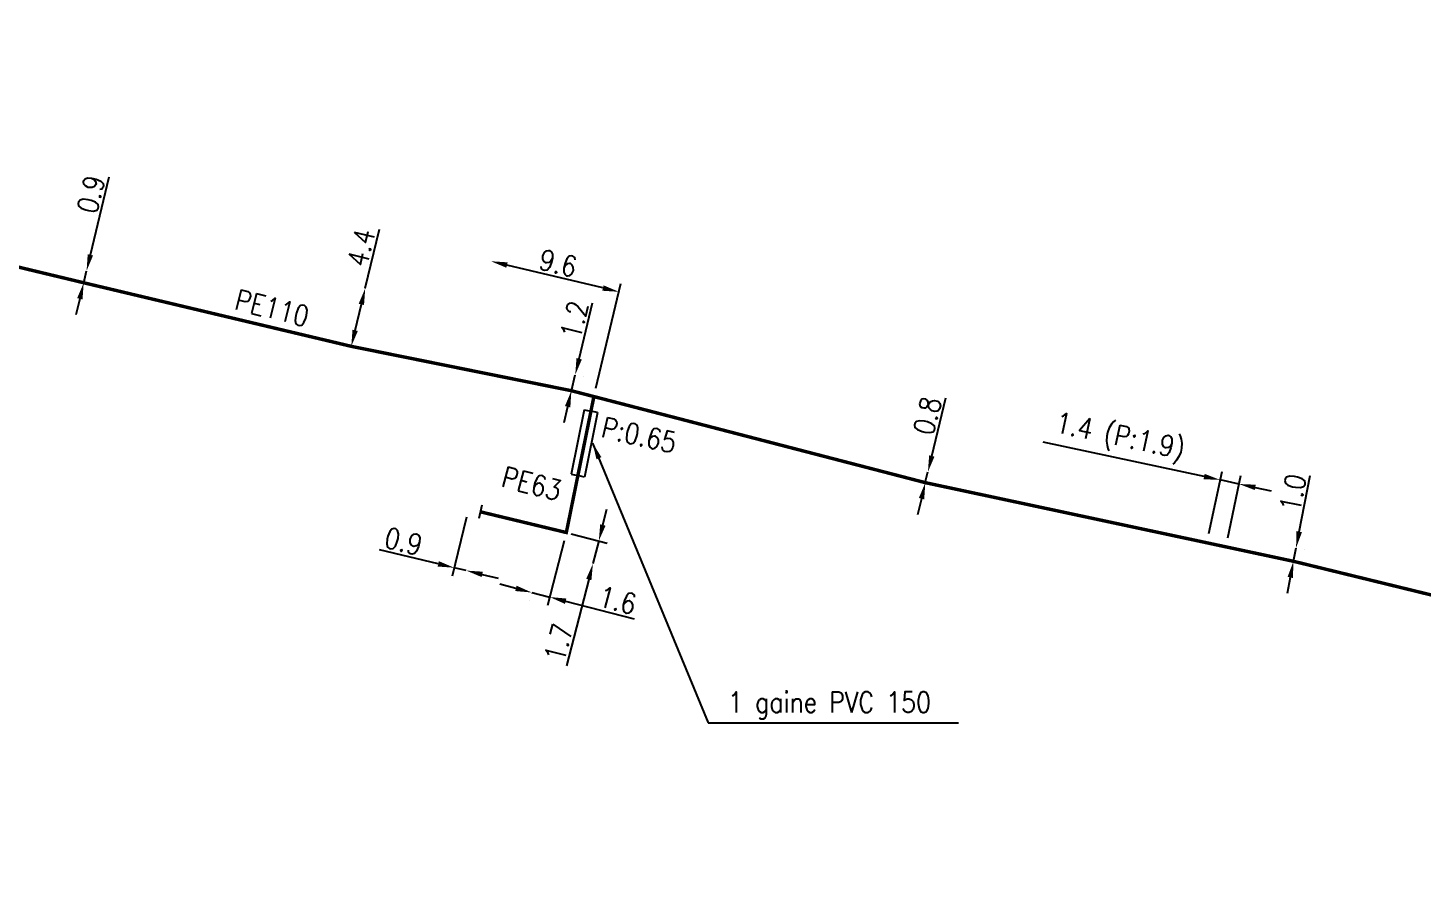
# Model space of a CAD drawing. Header units: millimetres. Extents: x 110000 to 110971, y 128118 to 129006.
# Drawn here: x 110533 to 110634.7, y 128532.8 to 128594.6 of the extents above; entities that cross this region are included whole.
import ezdxf
from ezdxf.enums import TextEntityAlignment as Align

# ---------------------------------------------------------------- set-up
doc = ezdxf.new("R2010")
doc.units = ezdxf.units.MM
doc.linetypes.add('L_100_PE', pattern=[14, 10, -1.5, 1, -1.5])
doc.layers.get('0').update_dxf_attribs({"linetype": 'CONTINUOUS'})
for name, color, linetype in [('L_140', 3, 'CONTINUOUS'), ('L_340', 7, 'CONTINUOUS'), ('L_400', 7, 'CONTINUOUS')]:
    doc.layers.add(name, color=color, linetype=linetype)
doc.styles.get("Standard").update_dxf_attribs({"font": 'romans.shx', "width": 0.85})
doc.dimstyles.get("Standard").update_dxf_attribs({"dimtxt": 1.5, "dimasz": 1.2, "dimexe": 0.625, "dimexo": 0.625, "dimgap": 0.25, "dimtad": 1, "dimdec": 1, "dimzin": 0, "dimdsep": 46, "dimtxsty": 'Standard', "dimcen": -0.5, "dimadec": 0, "dimazin": 0, "dimtfac": 1, "dimtdec": 1, "dimtmove": 0, "dimatfit": 3, "dimfxl": 1, "dimtolj": 1, "dimtzin": 0, "dimarcsym": 0})

# ---------------------------------------------------------------- blocks, each defined once
blk = doc.blocks.new('*D385')
at = {"layer": 'L_140', "color": 0, "linetype": 'Continuous', "lineweight": -2, "transparency": 16777216}
for p, q in [((110537.59, 128577.99), (110538.96, 128583.69)), ((110537.1, 128575.95), (110537.31, 128576.82)), ((110536.81, 128574.78), (110536.53, 128573.61))]:
    blk.add_line(p, q, dxfattribs=at)
at = {"layer": 'L_140', "color": 0, "linetype": 'Continuous', "transparency": 16777216}
for points in [[(110537.39, 128578.03), (110537.78, 128577.94), (110537.31, 128576.82)], [(110536.62, 128574.83), (110537.01, 128574.73), (110537.1, 128575.95)]]:
    blk.add_solid(points, dxfattribs=at)
at = {"layer": 'L_140', "color": 0, "linetype": 'Continuous', "transparency": 16777216, "insert": (110537.63, 128582.41), "char_height": 1.5, "attachment_point": 5, "rotation": 76.4394}
blk.add_mtext('\\A1;0.9', dxfattribs=at)
blk = doc.blocks.new('*D386')
at = {"layer": 'L_140', "color": 0, "linetype": 'Continuous', "lineweight": -2, "transparency": 16777216}
for p, q in [((110557.64, 128575.55), (110558.67, 128579.86)), ((110556.9, 128572.47), (110557.36, 128574.38)), ((110556.03, 128571.45), (110556.02, 128571.45))]:
    blk.add_line(p, q, dxfattribs=at)
at = {"layer": 'L_140', "color": 0, "linetype": 'Continuous', "transparency": 16777216}
for points in [[(110557.16, 128574.42), (110557.55, 128574.33), (110557.64, 128575.55)], [(110556.71, 128572.52), (110557.1, 128572.43), (110556.62, 128571.31)]]:
    blk.add_solid(points, dxfattribs=at)
at = {"layer": 'L_140', "color": 0, "linetype": 'Continuous', "transparency": 16777216, "insert": (110557.32, 128578.52), "char_height": 1.5, "attachment_point": 5, "rotation": 76.5377}
blk.add_mtext('\\A1;4.4', dxfattribs=at)
blk = doc.blocks.new('*D387')
at = {"layer": 'L_140', "color": 0, "linetype": 'Continuous', "lineweight": -2, "transparency": 16777216}
for p, q in [((110573.24, 128570.4), (110574.22, 128574.48)), ((110572.68, 128568.07), (110572.96, 128569.23)), ((110573.57, 128569.09), (110573.57, 128569.09)), ((110573.29, 128567.92), (110573.29, 128567.92)), ((110572.4, 128566.9), (110572.12, 128565.73))]:
    blk.add_line(p, q, dxfattribs=at)
at = {"layer": 'L_140', "color": 0, "linetype": 'Continuous', "transparency": 16777216}
for points in [[(110573.05, 128570.45), (110573.44, 128570.35), (110572.96, 128569.23)], [(110572.21, 128566.95), (110572.6, 128566.85), (110572.68, 128568.07)]]:
    blk.add_solid(points, dxfattribs=at)
at = {"layer": 'L_140', "color": 0, "linetype": 'Continuous', "transparency": 16777216, "insert": (110572.9, 128573.25), "char_height": 1.5, "attachment_point": 5, "rotation": 76.5231}
blk.add_mtext('\\A1;1.2', dxfattribs=at)
blk = doc.blocks.new('*D388')
at = {"layer": 'L_140', "color": 0, "linetype": 'Continuous', "lineweight": -2, "transparency": 16777216}
for p, q in [((110598.97, 128563.3), (110599.99, 128567.55)), ((110598.5, 128561.36), (110598.69, 128562.14)), ((110598.22, 128560.19), (110597.94, 128559.02))]:
    blk.add_line(p, q, dxfattribs=at)
at = {"layer": 'L_140', "color": 0, "linetype": 'Continuous', "transparency": 16777216}
for points in [[(110598.78, 128563.35), (110599.17, 128563.26), (110598.69, 128562.14)], [(110598.03, 128560.24), (110598.42, 128560.14), (110598.5, 128561.36)]]:
    blk.add_solid(points, dxfattribs=at)
at = {"layer": 'L_140', "color": 0, "linetype": 'Continuous', "transparency": 16777216, "insert": (110598.65, 128566.24), "char_height": 1.5, "attachment_point": 5, "rotation": 76.48}
blk.add_mtext('\\A1;0.8', dxfattribs=at)
blk = doc.blocks.new('*D389')
at = {"layer": 'L_140', "color": 0, "linetype": 'Continuous', "lineweight": -2, "transparency": 16777216}
for p, q in [((110625.78, 128557.78), (110626.58, 128561.89)), ((110625.36, 128555.62), (110625.55, 128556.6)), ((110626.16, 128556.48), (110626.16, 128556.48)), ((110625.97, 128555.5), (110625.97, 128555.5)), ((110625.13, 128554.44), (110624.9, 128553.26))]:
    blk.add_line(p, q, dxfattribs=at)
at = {"layer": 'L_140', "color": 0, "linetype": 'Continuous', "transparency": 16777216}
for points in [[(110625.58, 128557.82), (110625.98, 128557.74), (110625.55, 128556.6)], [(110624.93, 128554.48), (110625.32, 128554.4), (110625.36, 128555.62)]]:
    blk.add_solid(points, dxfattribs=at)
at = {"layer": 'L_140', "color": 0, "linetype": 'Continuous', "transparency": 16777216, "insert": (110625.32, 128560.61), "char_height": 1.5, "attachment_point": 5, "rotation": 78.9399}
blk.add_mtext('\\A1;1.0', dxfattribs=at)
blk = doc.blocks.new('*D394')
at = {"layer": 'L_140', "color": 0, "linetype": 'Continuous', "lineweight": -2, "transparency": 16777216}
for p, q in [((110618.84, 128561.81), (110607.09, 128564.32)), ((110619.18, 128557.64), (110620.15, 128562.17)), ((110621.39, 128561.26), (110620.02, 128561.56)), ((110620.56, 128557.34), (110621.53, 128561.87)), ((110622.57, 128561.01), (110623.74, 128560.76))]:
    blk.add_line(p, q, dxfattribs=at)
at = {"layer": 'L_140', "color": 0, "linetype": 'Continuous', "transparency": 16777216}
for points in [[(110618.88, 128562), (110618.8, 128561.61), (110620.02, 128561.56)], [(110622.61, 128561.21), (110622.53, 128560.82), (110621.39, 128561.26)]]:
    blk.add_solid(points, dxfattribs=at)
at = {"layer": 'L_140', "color": 0, "linetype": 'Continuous', "transparency": 16777216, "insert": (110612.67, 128564.55), "char_height": 1.5, "attachment_point": 5, "rotation": 347.9379}
blk.add_mtext('\\A1;1.4 (P:1.9)', dxfattribs=at)
blk = doc.blocks.new('*D395')
at = {"layer": 'L_140', "color": 0, "linetype": 'Continuous', "lineweight": -2, "transparency": 16777216}
for p, q in [((110574.98, 128575.57), (110567.98, 128577.24)), ((110574.46, 128568.25), (110576.29, 128575.9))]:
    blk.add_line(p, q, dxfattribs=at)
at = {"layer": 'L_140', "color": 0, "linetype": 'Continuous', "transparency": 16777216}
for points in [[(110568.03, 128577.44), (110567.93, 128577.05), (110566.81, 128577.52)], [(110575.03, 128575.76), (110574.93, 128575.37), (110576.15, 128575.29)]]:
    blk.add_solid(points, dxfattribs=at)
at = {"layer": 'L_140', "color": 0, "linetype": 'Continuous', "transparency": 16777216, "insert": (110571.71, 128577.38), "char_height": 1.5, "attachment_point": 5, "rotation": 346.5377}
blk.add_mtext('\\A1;9.6', dxfattribs=at)
blk = doc.blocks.new('*D396')
at = {"layer": 'L_340', "color": 0, "linetype": 'Continuous', "lineweight": -2, "transparency": 16777216}
for p, q in [((110565.02, 128558.83), (110563.99, 128554.54)), ((110562.97, 128555.43), (110558.69, 128556.46)), ((110565.01, 128554.94), (110564.13, 128555.15)), ((110566.17, 128554.66), (110567.34, 128554.38))]:
    blk.add_line(p, q, dxfattribs=at)
at = {"layer": 'L_340', "color": 0, "linetype": 'Continuous', "transparency": 16777216}
for points in [[(110563.01, 128555.63), (110562.92, 128555.24), (110564.13, 128555.15)], [(110566.22, 128554.86), (110566.13, 128554.47), (110565.01, 128554.94)]]:
    blk.add_solid(points, dxfattribs=at)
at = {"layer": 'L_340', "color": 0, "linetype": 'Continuous', "transparency": 16777216, "insert": (110560.43, 128557.07), "char_height": 1.5, "attachment_point": 5, "rotation": 346.4998}
blk.add_mtext('\\A1;0.9', dxfattribs=at)
blk = doc.blocks.new('*D397')
at = {"layer": 'L_140', "color": 0, "linetype": 'Continuous', "lineweight": -2, "transparency": 16777216}
for p, q in [((110572.16, 128557.12), (110570.94, 128552.4)), ((110568.63, 128553.64), (110567.46, 128553.94)), ((110569.79, 128553.34), (110571.1, 128553.01)), ((110569.63, 128552.74), (110569.63, 128552.74)), ((110572.26, 128552.71), (110577.25, 128551.42))]:
    blk.add_line(p, q, dxfattribs=at)
at = {"layer": 'L_140', "color": 0, "linetype": 'Continuous', "transparency": 16777216}
for points in [[(110568.68, 128553.84), (110568.58, 128553.45), (110569.79, 128553.34)], [(110572.31, 128552.9), (110572.21, 128552.51), (110571.1, 128553.01)]]:
    blk.add_solid(points, dxfattribs=at)
at = {"layer": 'L_140', "color": 0, "linetype": 'Continuous', "transparency": 16777216, "insert": (110576.05, 128552.77), "char_height": 1.5, "attachment_point": 5, "rotation": 345.5669}
blk.add_mtext('\\A1;1.6', dxfattribs=at)
blk = doc.blocks.new('*D398')
at = {"layer": 'L_140', "color": 0, "linetype": 'Continuous', "lineweight": -2, "transparency": 16777216}
for p, q in [((110574.97, 128558.27), (110575.27, 128559.43)), ((110572.66, 128557.63), (110575.28, 128556.95)), ((110574.68, 128557.11), (110574.25, 128555.45)), ((110573.95, 128554.29), (110572.33, 128548))]:
    blk.add_line(p, q, dxfattribs=at)
at = {"layer": 'L_140', "color": 0, "linetype": 'Continuous', "transparency": 16777216}
for points in [[(110574.78, 128558.32), (110575.17, 128558.22), (110574.68, 128557.11)], [(110573.76, 128554.34), (110574.14, 128554.24), (110574.25, 128555.45)]]:
    blk.add_solid(points, dxfattribs=at)
at = {"layer": 'L_140', "color": 0, "linetype": 'Continuous', "transparency": 16777216, "insert": (110571.74, 128549.69), "char_height": 1.5, "attachment_point": 5, "rotation": 75.5669}
blk.add_mtext('\\A1;1.7', dxfattribs=at)
blk = doc.blocks.new('L_340_07')
at = {"color": 0, "linetype": 'Continuous', "const_width": 0.25, "flags": 128}
blk.add_lwpolyline([(0, 0), (0.35, 0)], dxfattribs=at)
at = {"color": 0, "linetype": 'Continuous', "flags": 128}
blk.add_lwpolyline([(0.35, -0.5), (0.35, 0.5)], dxfattribs=at)
at = {"color": 0, "linetype": 'Continuous', "width": 0.75, "flags": 3}
for tag, p in [('DEF_LEG', (0.72, -3.47)), ('DEF_COUP', (0.72, -5.97)), ('DEF_TYPE', (0.72, -8.47))]:
    blk.add_attdef(tag, text='', height=1.2, dxfattribs=at).set_placement(p, align=Align.MIDDLE)

msp = doc.modelspace()

# ---------------------------------------------------------------- linework, layer by layer
at = {"layer": 'L_140', "linetype": 'L_100_PE', "flags": 128}
for points in [[(110711.77, 128532.91, 0.25, 0.25, 0), (110701.96, 128535.8, 0.25, 0.25, 0), (110664.68, 128545.98, 0.25, 0.25, 0), (110653.86, 128548.65, 0.25, 0.25, 0), (110625.36, 128555.62, 0.25, 0.25, 0), (110598.5, 128561.36, 0.25, 0.25, 0), (110572.68, 128568.07, 0.25, 0.25, 0), (110556.62, 128571.31, 0.25, 0.25, 0), (110537.1, 128575.95, 0.25, 0.25, 0), (110528.53, 128578.01, 0.25, 0.25, 0), (110521.46, 128579.46, 0.25, 0.25, 0), (110498.12, 128585.41, 0.25, 0.25, 0), (110485.15, 128589.46, 0.25, 0.25, 0), (110479.18, 128590.92, 0.25, 0.25, 0), (110475.9, 128591.86, 0.25, 0.25, -0.403082), (110475.55, 128592.46, 0.25, 0.25, 0), (110475.77, 128593.21, 0.25, 0.25, 0), (110476.02, 128594.01, 0.25, 0.25, 0.414986), (110475.88, 128594.28, 0.25, 0.25, 0), (110475.41, 128594.43, 0, 0, 0)], [(110574.32, 128567.64, 0.25, 0.25, 0), (110572.31, 128557.72, 0.25, 0.25, 0), (110566.38, 128559.15, 0, 0, 0)]]:
    msp.add_lwpolyline(points, format="xyseb", dxfattribs=at)
at = {"layer": 'L_400', "color": 7, "linetype": 'CONTINUOUS'}
for p, q in [((110573.61, 128566.68), (110572.66, 128561.97)), ((110573.61, 128566.68), (110574.1, 128566.58)), ((110574.59, 128566.48), (110573.64, 128561.77)), ((110574.59, 128566.48), (110574.1, 128566.58)), ((110572.66, 128561.97), (110573.15, 128561.87)), ((110573.64, 128561.77), (110573.15, 128561.87))]:
    msp.add_line(p, q, dxfattribs=at)

# ---------------------------------------------------------------- block references
at = {"layer": 'L_340', "rotation": 166.499808163605}
msp.add_blockref('L_340_07', (110566.38, 128559.15), dxfattribs=at)

# ---------------------------------------------------------------- texts
at = {"layer": 'L_140', "linetype": 'Continuous', "width": 0.85}
for s, rotation, p in [('PE110', 345.9113, (110550.84, 128574.1)), ('P:0.65', 347.2506, (110577.62, 128564.83)), ('PE63', 345.4877, (110569.78, 128561.29))]:
    msp.add_text(s, height=1.5, rotation=rotation, dxfattribs=at).set_placement(p, align=Align.MIDDLE)
at = {"layer": 'L_400', "linetype": 'Continuous', "insert": (110584.11, 128544.09), "char_height": 1.5, "width": 17.6779, "attachment_point": 7}
msp.add_mtext('1 gaine PVC 150', dxfattribs=at)

# ---------------------------------------------------------------- dimensions: what is measured, and where the dimension line sits
at = {"layer": 'L_140', "linetype": 'Continuous'}
for base, p1, p2, angle, picture, middle in [((110537.31, 128576.82), (110537.1, 128575.95), (110537.31, 128576.82), 256.4394, '*D385', (110538.6, 128582.18)), ((110557.64, 128575.55), (110556.63, 128571.3), (110557.64, 128575.55), 256.5377, '*D386', (110558.29, 128578.28)), ((110566.81, 128577.52), (110574.32, 128567.64), (110566.81, 128577.52), 346.5377, '*D395', (110571.48, 128576.41)), ((110572.96, 128569.23), (110572.68, 128568.07), (110572.96, 128569.23), 256.5231, '*D387', (110573.87, 128573.02)), ((110598.69, 128562.14), (110598.5, 128561.36), (110598.69, 128562.14), 256.48, '*D388', (110599.62, 128566.01)), ((110625.55, 128556.6), (110625.36, 128555.62), (110625.55, 128556.6), 258.9399, '*D389', (110626.3, 128560.42)), ((110574.25, 128555.45), (110572.05, 128557.78), (110574.25, 128555.45), 75.5669, '*D398', (110572.7, 128549.44))]:
    dim = msp.add_linear_dim(base=base, p1=p1, p2=p2, angle=angle, dimstyle='Standard', dxfattribs=at)
    dim.commit()
    dim.dimension.update_dxf_attribs({"geometry": picture, "text_midpoint": middle, "dimtype": 160})
for base, p1, p2, angle, text, picture, middle in [((110621.39, 128561.26), (110619.05, 128557.03), (110620.43, 128556.73), 347.9379, '1.4 (P:1.9)', '*D394', (110612.38, 128563.19)), ((110569.79, 128553.34), (110572.31, 128557.72), (110569.79, 128553.34), 345.5669, '1.6', '*D397', (110575.8, 128551.8))]:
    dim = msp.add_linear_dim(base=base, p1=p1, p2=p2, angle=angle, text=text, dimstyle='Standard', dxfattribs=at)
    dim.commit()
    dim.dimension.update_dxf_attribs({"geometry": picture, "text_midpoint": middle, "dimtype": 160})
at = {"layer": 'L_340', "linetype": 'Continuous'}
dim = msp.add_linear_dim(base=(110565.01, 128554.94), p1=(110565.16, 128559.44), p2=(110565.01, 128554.94), angle=166.4998, dimstyle='Standard', dxfattribs=at)
dim.commit()
dim.dimension.update_dxf_attribs({"geometry": '*D396', "text_midpoint": (110560.2, 128556.1), "dimtype": 160})

# ---------------------------------------------------------------- leaders
at = {"layer": 'L_400', "linetype": 'Continuous', "annotation_type": 0, "has_hookline": 1, "hookline_direction": 0, "text_width": 16.82}
msp.add_leader([(110574.23, 128564.25), (110582.66, 128543.84), (110583.86, 128543.84)], dimstyle='Standard', override={"dimgap": 0.25, "dimtad": 1}, dxfattribs=at)

doc.saveas('drawing.dxf')
